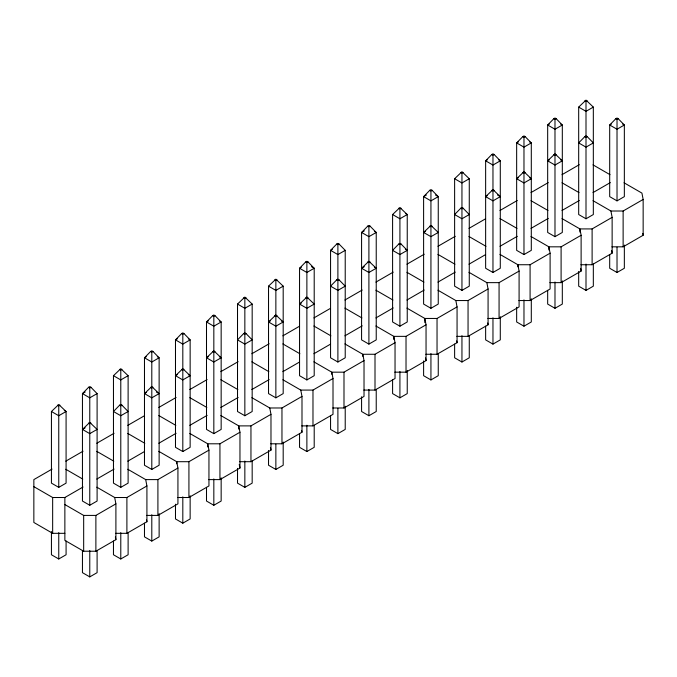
<?xml version="1.0" encoding="UTF-8"?>
<svg xmlns="http://www.w3.org/2000/svg" width="677" height="677" viewBox="0 0 677 677"><rect width="100%" height="100%" fill="white"/><g stroke="black" fill="none" stroke-linecap="round" stroke-linejoin="round"><path stroke-width="1.02" d="M51.435 411.506L58.755 404.507L66.084 411.506L66.084 483.133L58.755 487.364L51.435 483.133L51.435 411.506L58.755 415.737L66.084 411.506L64.256 410.448M88.653 387.252L82.45 393.599L82.45 501.039L89.77 505.262L97.099 501.039L97.099 393.599L90.896 387.252L89.77 386.609L88.653 387.252L89.77 387.904L90.896 387.252M113.465 375.693L120.785 368.703L128.114 375.693L128.114 483.133L120.785 487.364L113.465 483.133L113.465 375.693L120.785 379.924L128.114 375.693M150.683 351.439L144.48 357.786L144.48 465.226L151.8 469.457L159.129 465.226L159.129 357.786L152.926 351.439L151.8 350.796L150.683 351.439L151.8 352.091L152.926 351.439M82.45 429.413L89.77 422.414L97.099 429.413L89.77 433.644L82.45 429.413L85.192 427.822M181.69 333.533L175.487 339.879L175.487 447.319L182.815 451.551L190.144 447.319L190.144 339.879L183.941 333.533L182.815 332.889L181.69 333.533L182.815 334.184L183.941 333.533M119.668 405.159L113.465 411.506L120.785 415.737L128.114 411.506L121.911 405.159L120.785 404.507L119.668 405.159L120.785 405.811L121.911 405.159M212.705 315.626L206.502 321.973L206.502 429.413L213.83 433.644L221.159 429.413L221.159 321.973L214.956 315.626L213.83 314.983L212.705 315.626L213.83 316.277L214.956 315.626M144.48 393.599L151.8 386.609L159.129 393.599L151.8 397.831L144.48 393.599L146.308 392.542M237.517 304.066L244.846 297.076L252.174 304.066L252.174 411.506L244.846 415.737L237.517 411.506L237.517 304.066L244.846 308.297L252.174 304.066M175.487 375.693L182.815 368.703L190.144 375.693L182.815 379.924L175.487 375.693L177.323 374.635M268.532 286.159L275.861 279.169L283.189 286.159L283.189 393.599L275.861 397.831L268.532 393.599L268.532 286.159L275.861 290.391L283.189 286.159M206.502 357.786L213.83 350.796L221.159 357.786L213.83 362.017L206.502 357.786L208.338 356.728M305.75 261.914L299.547 268.253L299.547 375.693L306.876 379.924L314.204 375.693L314.204 268.253L308.001 261.914L306.876 261.263L305.75 261.914L306.876 262.558L308.001 261.914M243.72 333.533L237.517 339.879L244.846 344.111L252.174 339.879L245.971 333.533L244.846 332.889L243.72 333.533L244.846 334.184L245.971 333.533M336.765 244.008L330.562 250.355L330.562 357.786L337.891 362.017L345.219 357.786L345.219 250.355L339.016 244.008L337.891 243.356L336.765 244.008L337.891 244.651L339.016 244.008M268.532 321.973L275.861 314.983L283.189 321.973L275.861 326.204L268.532 321.973L270.368 320.915M367.78 226.101L361.577 232.448L361.577 339.879L368.906 344.111L376.234 339.879L376.234 232.448L370.031 226.101L368.906 225.449L367.78 226.101L368.906 226.744L370.031 226.101M299.547 304.066L306.876 297.076L314.204 304.066L306.876 308.297L299.547 304.066L301.383 303.008M392.592 214.541L399.921 207.543L407.241 214.541L407.241 321.973L399.921 326.204L392.592 321.973L392.592 214.541L399.921 218.764L407.241 214.541L405.413 213.483M336.765 279.821L330.562 286.159L337.891 290.391L345.219 286.159L339.016 279.821L337.891 279.169L336.765 279.821L337.891 280.464L339.016 279.821M429.81 190.288L423.607 196.635L423.607 304.066L430.936 308.297L438.256 304.066L438.256 196.635L432.053 190.288L430.936 189.636L429.81 190.288L430.936 190.939L432.053 190.288M361.577 268.253L368.906 261.263L376.234 268.253L368.906 272.484L361.577 268.253L364.328 266.67M454.622 178.728L461.951 171.73L469.271 178.728L469.271 286.159L461.951 290.391L454.622 286.159L454.622 178.728L461.951 182.959L469.271 178.728M398.795 244.008L392.592 250.355L399.921 254.577L407.241 250.355L401.038 244.008L399.921 243.356L398.795 244.008L399.921 244.651L401.038 244.008M491.841 154.474L485.637 160.821L485.637 268.261L492.966 272.484L500.286 268.261L500.286 160.821L494.083 154.474L492.966 153.823L491.841 154.474L492.966 155.126L494.083 154.474M423.607 232.448L430.936 225.449L438.256 232.448L430.936 236.671L423.607 232.448L425.435 231.39M522.856 136.568L516.653 142.915L516.653 250.355L523.973 254.577L531.301 250.355L531.301 142.915L525.098 136.568L523.973 135.925L522.856 136.568L523.973 137.219L525.098 136.568M460.825 208.194L454.622 214.541L461.951 218.764L469.271 214.541L463.068 208.194L461.951 207.543L460.825 208.194L461.951 208.846L463.068 208.194M553.871 118.661L547.668 125.008L547.668 232.448L554.988 236.679L562.316 232.448L562.316 125.008L556.113 118.661L554.988 118.018L553.871 118.661L554.988 119.313L556.113 118.661M485.637 196.635L492.966 189.636L500.286 196.635L492.966 200.866L485.637 196.635L487.465 195.577M578.683 107.101L586.003 100.111L593.331 107.101L593.331 214.541L586.003 218.773L578.683 214.541L578.683 107.101L586.003 111.333L593.331 107.101M516.653 178.728L523.973 171.73L531.301 178.728L523.973 182.959L516.653 178.728L518.48 177.67M547.668 160.821L554.988 153.823L562.316 160.821L554.988 165.053L547.668 160.821L549.496 159.764M584.886 136.568L578.683 142.915L586.003 147.146L593.331 142.915L587.128 136.568L586.003 135.925L584.886 136.568L586.003 137.219L587.128 136.568M615.892 118.661L609.689 125.008L609.689 196.635L617.018 200.866L624.346 196.635L624.346 125.008L618.143 118.661L617.018 118.018L615.892 118.661L617.018 119.313L618.143 118.661M57.638 405.159L58.755 405.811L59.881 405.159M119.668 369.346L120.785 369.997L121.911 369.346M243.72 297.728L244.846 298.371L245.971 297.728M274.735 279.821L275.861 280.464L276.986 279.821M398.795 208.194L399.921 208.846L401.038 208.194M460.825 172.381L461.951 173.033L463.068 172.381M584.886 100.755L586.003 101.406L587.128 100.755M85.192 392.017L82.45 393.599L89.77 397.831L97.099 393.599M146.308 356.728L144.48 357.786L151.8 362.017L159.129 357.786L157.301 356.728M177.323 338.822L175.487 339.879L182.815 344.111L190.144 339.879L188.316 338.822M208.338 320.915L206.502 321.973L213.83 326.204L221.159 321.973L219.323 320.915M301.383 267.195L299.547 268.253L306.876 272.484L314.204 268.253L311.454 266.67M332.399 249.297L330.562 250.355L337.891 254.577L345.219 250.355M364.328 230.857L361.577 232.448L368.906 236.671L376.234 232.448L374.398 231.39M426.358 195.044L423.607 196.635L430.936 200.866L438.256 196.635L435.514 195.044M487.465 159.764L485.637 160.821L492.966 165.053L500.286 160.821L498.458 159.764M518.48 141.857L516.653 142.915L523.973 147.146L531.301 142.915L529.473 141.857M549.496 123.95L547.668 125.008L554.988 129.239L562.316 125.008L560.488 123.95M88.653 423.066L89.77 423.717L90.896 423.066M150.683 387.252L151.8 387.904L152.926 387.252M181.69 369.346L182.815 369.997L183.941 369.346M212.705 351.439L213.83 352.091L214.956 351.439M274.735 315.626L275.861 316.277L276.986 315.626M305.75 297.728L306.876 298.371L308.001 297.728M367.78 261.914L368.906 262.558L370.031 261.914M429.81 226.101L430.936 226.744L432.053 226.101M491.841 190.288L492.966 190.939L494.083 190.288M522.856 172.381L523.973 173.033L525.098 172.381M553.871 154.474L554.988 155.126L556.113 154.474M611.526 123.95L609.689 125.008L617.018 129.239L624.346 125.008L622.518 123.95M52.053 469.093L33.85 479.604L33.85 522.466L52.654 533.324L64.865 533.324M65.771 461.172L83.068 451.187M96.786 443.266L114.083 433.28M127.801 425.359L144.184 415.906M158.816 407.452L176.113 397.467M189.831 389.546L207.128 379.569M220.846 371.648L238.143 361.662M251.861 353.741L269.158 343.755M282.876 335.834L299.259 326.373M313.891 317.928L330.274 308.467M344.906 300.021L362.203 290.035M375.921 282.114L393.21 272.129M406.936 264.208L424.225 254.222M437.951 246.301L455.24 236.315M468.966 228.394L485.35 218.933M499.981 210.488L517.27 200.502M530.988 192.581L548.285 182.595M562.003 174.674L579.3 164.689M33.85 486.653L52.654 497.51L64.865 497.51L83.068 487M96.786 479.079L114.083 469.093M127.801 461.172L144.184 451.711M158.816 443.266L176.113 433.28M189.831 425.359L207.128 415.373M220.846 407.452L238.143 397.467M251.861 389.546L269.158 379.569M282.876 371.648L299.259 362.187M313.891 353.741L330.274 344.28M344.906 335.834L362.203 325.849M375.921 317.928L393.21 307.942M406.936 300.021L424.225 290.035M437.951 282.114L455.24 272.129M468.966 264.208L485.35 254.747M499.981 246.301L517.27 236.315M530.988 228.394L548.285 218.409M562.003 210.488L579.3 200.502M593.018 192.581L610.316 182.595M64.865 504.56L83.669 515.417L95.88 515.417L115.902 503.857L114.684 497.51L96.777 487.169M114.684 497.51L126.895 497.51L146.917 485.951L145.699 479.604L127.792 469.263M145.699 479.604L157.91 479.604L177.933 468.044L176.714 461.697L158.807 451.356M176.714 463.804L176.714 461.697L188.925 461.697L208.948 450.137L207.729 443.79L189.814 433.458M207.729 446.955L207.729 443.79L219.94 443.79L239.963 432.231L238.744 425.884L220.829 415.551M238.744 429.049L238.744 425.884L250.955 425.884L270.978 414.324L269.759 407.977L251.844 397.644M269.759 407.977L281.962 407.977L301.993 396.417L300.766 390.079L282.859 379.738M300.766 390.079L312.977 390.079L333.008 378.511L331.781 372.172L313.874 361.831M331.781 374.279L331.781 372.172L343.992 372.172L364.023 360.604L362.796 354.266L344.889 343.924M362.796 356.373L362.796 354.266L375.007 354.266L395.038 342.697L393.811 336.359L375.904 326.018M393.811 339.515L393.811 336.359L406.022 336.359L426.045 324.799L424.826 318.452L406.919 308.111M424.826 322.667L424.826 318.452L437.037 318.452L457.06 306.893L455.841 300.546L437.934 290.205M455.841 300.546L468.052 300.546L488.075 288.986L486.856 282.639L468.949 272.298M486.856 282.639L499.067 282.639L519.09 271.079L517.871 264.732L499.964 254.391M517.871 266.84L517.871 264.732L530.083 264.732L550.105 253.173L548.886 246.826L530.98 236.485M548.886 249.991L548.886 246.826L561.098 246.826L581.12 235.266L579.901 228.919L561.995 218.578M579.901 232.084L579.901 228.919L592.113 228.919L612.135 217.359L610.916 211.012L593.01 200.671M610.916 211.012L623.128 211.012L643.15 199.453L641.931 193.106L624.016 182.773M51.435 531.58L51.435 554.759L58.755 558.982L66.084 554.759L66.084 541.058M64.865 497.51L64.865 540.373L83.669 551.23L95.88 551.23L115.902 539.671L115.902 503.857M115.699 533.324L126.895 533.324L146.917 521.764L146.917 485.951M146.714 515.417L157.91 515.417L177.933 503.857L177.933 468.044M177.729 497.51L188.925 497.51L208.948 485.951L208.948 450.137M208.744 479.604L219.94 479.604L239.963 468.044L239.963 432.231M239.76 461.697L250.955 461.697L270.978 450.137L270.978 414.324M270.775 443.79L281.962 443.79L301.993 432.231L301.993 396.417M301.79 425.884L312.977 425.884L333.008 414.324L333.008 378.511M332.805 407.986L343.992 407.986L364.023 396.417L364.023 360.604M363.82 390.079L375.007 390.079L395.038 378.511L395.038 342.697M394.835 372.172L406.022 372.172L426.045 360.604L426.045 324.799M425.841 354.266L437.037 354.266L457.06 342.706L457.06 306.893M456.857 336.359L468.052 336.359L488.075 324.799L488.075 288.986M487.872 318.452L499.067 318.452L519.09 306.893L519.09 271.079M518.887 300.546L530.083 300.546L550.105 288.986L550.105 253.173M549.902 282.639L561.098 282.639L581.12 271.079L581.12 235.266M580.917 264.732L592.113 264.732L612.135 253.173L612.135 217.359M611.932 246.826L623.128 246.826L643.15 235.266L643.15 199.453M82.45 550.545L82.45 572.657L89.77 576.889L97.099 572.657L97.099 550.545M113.465 541.058L113.465 554.759L120.785 558.982L128.114 554.759L128.114 532.638M144.48 523.16L144.48 536.853L151.8 541.075L159.129 536.853L159.129 513.674M175.487 504.196L175.487 518.946L182.815 523.177L190.144 518.946L190.144 495.767M206.502 487.347L206.502 501.039L213.83 505.27L221.159 501.039L221.159 477.86M237.517 468.382L237.517 483.133L244.846 487.364L252.174 483.133L252.174 461.012M268.532 450.476L268.532 465.226L275.861 469.457L283.189 465.226L283.189 442.056M299.547 433.627L299.547 447.319L306.876 451.551L314.204 447.319L314.204 425.198M330.562 415.72L330.562 429.413L337.891 433.644L345.219 429.413L345.219 406.242M361.577 396.764L361.577 411.506L368.906 415.737L376.234 411.506L376.234 389.385M392.592 379.907L392.592 393.599L399.921 397.831L407.241 393.599L407.241 370.429M423.607 360.951L423.607 375.693L430.936 379.924L438.256 375.693L438.256 353.572M454.622 344.094L454.622 357.786L461.951 362.017L469.271 357.786L469.271 335.674M485.637 326.187L485.637 339.879L492.966 344.111L500.286 339.879L500.286 316.709M516.653 307.231L516.653 321.973L523.973 326.204L531.301 321.973L531.301 298.802M547.668 290.374L547.668 304.075L554.988 308.297L562.316 304.075L562.316 280.896M578.683 271.418L578.683 286.168L586.003 290.391L593.331 286.168L593.331 264.047M609.689 254.569L609.689 268.261L617.018 272.493L624.346 268.261L624.346 245.082M593.01 164.866L610.019 174.683M560.488 159.764L562.316 160.821M561.995 182.773L579.004 192.59M529.473 177.67L531.301 178.728M530.98 200.671L547.989 210.496M497.544 195.044L500.286 196.635M499.964 218.578L516.974 228.403M468.949 236.485L485.959 246.31M437.934 254.391L454.944 264.216M405.413 249.297L407.241 250.355M406.919 272.298L423.929 282.123M374.398 267.195L376.234 268.253M375.904 290.205L392.914 300.029M344.889 308.111L361.907 317.936M313.874 326.018L330.892 335.843M281.353 320.915L283.189 321.973M282.859 343.924L299.877 353.749M251.844 361.831L268.862 371.656M219.323 356.728L221.159 357.786M220.829 379.738L237.847 389.554M188.316 374.635L190.144 375.693M189.814 397.644L206.832 407.461M156.379 392.017L159.129 393.599M158.807 415.551L175.817 425.368M127.792 433.458L144.802 443.274M96.777 451.356L113.787 461.181M65.762 469.263L82.772 479.088M642.803 233.455L643.15 235.266M611.61 250.456L612.135 253.173M580.595 268.363L581.12 271.079M487.728 322.98L488.075 324.799M456.713 340.886L457.06 342.706M425.528 357.888L426.045 360.604M301.646 430.42L301.993 432.231M270.453 447.421L270.978 450.137M239.26 464.422L239.963 468.044M146.57 519.953L146.917 521.764M115.378 536.946L115.902 539.671M623.128 211.012L623.128 246.826M617.018 119.313L617.018 200.866M617.018 247.207L617.018 272.493M592.113 228.919L592.113 264.732M586.003 101.406L586.003 136.61M586.003 137.219L586.003 218.773M586.003 264.064L586.003 290.391M561.098 246.826L561.098 282.639M554.988 119.313L554.988 154.517M554.988 155.126L554.988 236.679M554.988 281.97L554.988 308.297M530.083 264.732L530.083 300.546M523.973 137.219L523.973 172.423M523.973 173.033L523.973 254.577M523.973 299.877L523.973 326.204M499.067 282.639L499.067 318.452M492.966 155.126L492.966 190.33M492.966 190.939L492.966 272.484M492.966 317.784L492.966 344.111M468.052 300.546L468.052 336.359M461.951 173.033L461.951 208.237M461.951 208.846L461.951 290.391M461.951 335.682L461.951 362.017M437.037 318.452L437.037 354.266M430.936 190.939L430.936 226.143M430.936 226.744L430.936 308.297M430.936 353.589L430.936 379.924M406.022 336.359L406.022 372.172M399.921 208.846L399.921 244.05M399.921 244.651L399.921 326.204M399.921 371.495L399.921 397.831M375.007 354.266L375.007 390.079M368.906 226.744L368.906 261.957M368.906 262.558L368.906 344.111M368.906 389.402L368.906 415.737M343.992 372.172L343.992 407.986M337.891 244.651L337.891 279.863M337.891 280.464L337.891 362.017M337.891 408.366L337.891 433.644M312.977 390.079L312.977 425.884M306.876 262.558L306.876 297.77M306.876 298.371L306.876 379.924M306.876 425.215L306.876 451.551M281.962 407.977L281.962 443.79M275.861 280.464L275.861 315.668M275.861 316.277L275.861 397.831M275.861 444.171L275.861 469.457M250.955 425.884L250.955 461.697M244.846 298.371L244.846 333.575M244.846 334.184L244.846 415.737M244.846 461.029L244.846 487.364M219.94 443.79L219.94 479.604M213.83 316.277L213.83 351.481M213.83 352.091L213.83 433.644M213.83 478.935L213.83 505.27M188.925 461.697L188.925 497.51M182.815 334.184L182.815 369.388M182.815 369.997L182.815 451.551M182.815 496.842L182.815 523.177M157.91 479.604L157.91 515.417M151.8 352.091L151.8 387.295M151.8 387.904L151.8 469.457M151.8 514.748L151.8 541.075M126.895 497.51L126.895 533.324M120.785 369.997L120.785 405.201M120.785 405.811L120.785 487.364M120.785 532.655L120.785 558.982M95.88 515.417L95.88 551.23M89.77 387.904L89.77 423.108M89.77 423.717L89.77 505.262M89.77 550.562L89.77 576.889M83.669 515.417L83.669 551.23M58.755 405.811L58.755 487.364M58.755 532.655L58.755 558.982M52.654 497.51L52.654 533.324"/></g></svg>
